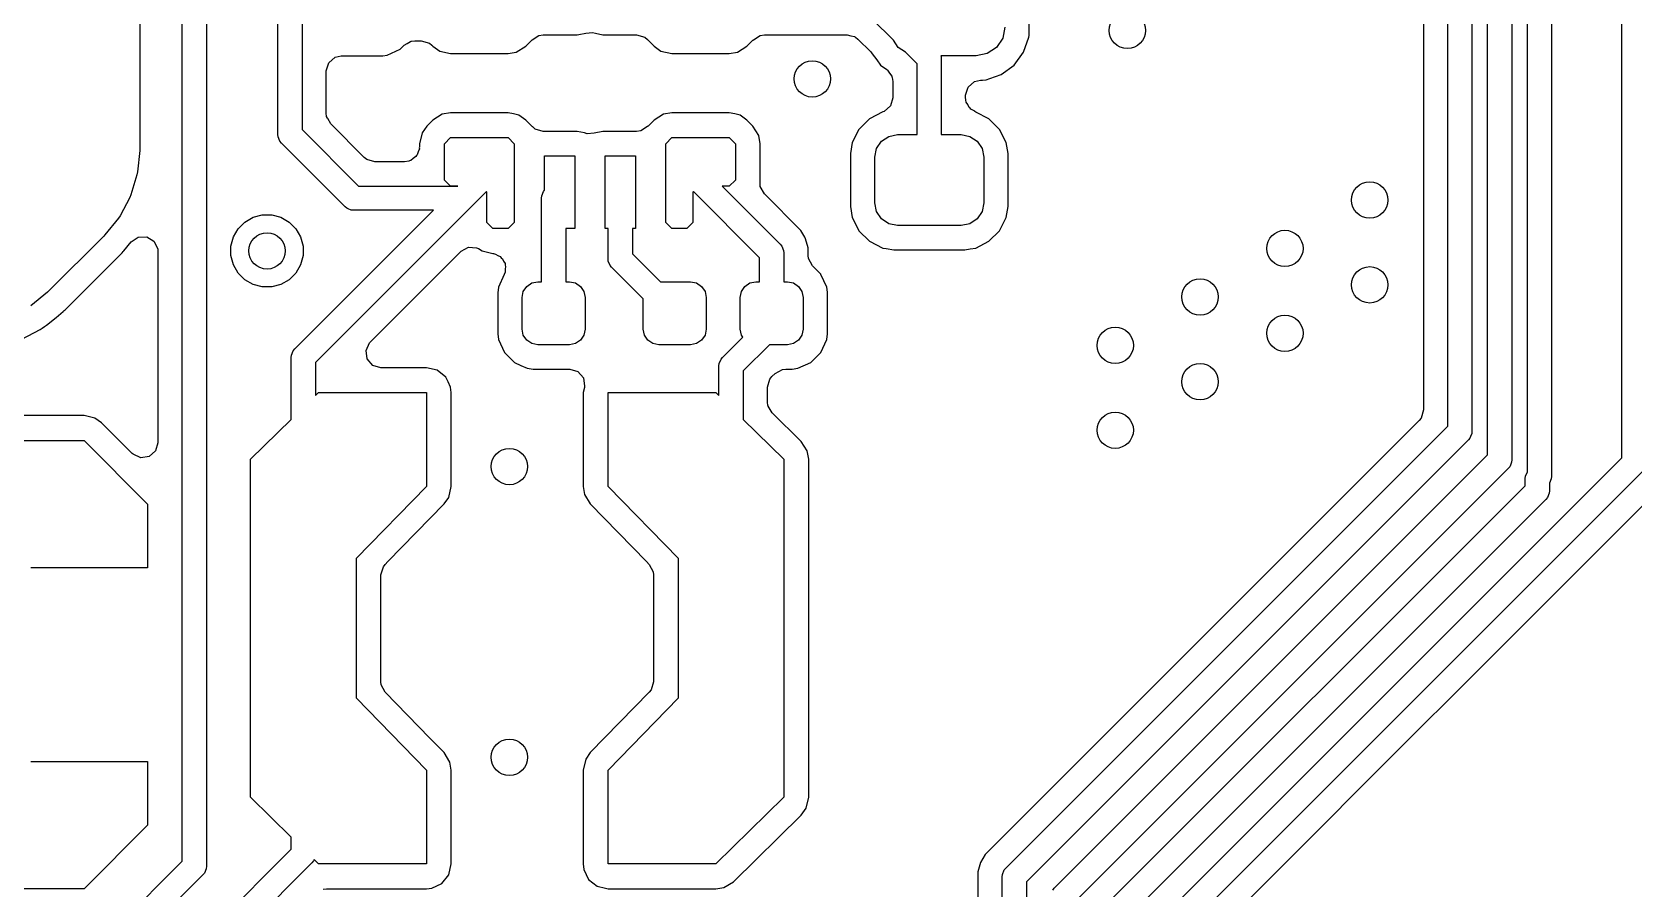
# Model space of a CAD drawing. Extents: x 2.65 to 6.49, y -4.64 to -1.62.
# Drawn here: x 5.597 to 6.117, y -3.952 to -3.674 of the extents above; entities that cross this region are included whole.
import ezdxf

# ---------------------------------------------------------------- set-up
doc = ezdxf.new("R2010")
doc.units = 0
doc.header["$MEASUREMENT"] = 0
doc.layers.add('BLACK', color=7, linetype='CONTINUOUS')

msp = doc.modelspace()

# ---------------------------------------------------------------- linework, layer by layer
at = {"layer": 'BLACK', "linetype": 'CONTINUOUS'}
for p, q in [((6.08272, -3.81664), (6.08272, -3.2052)), ((6.09059, -3.20373), (6.09059, -3.81817)), ((6.0698, -3.81119), (6.0698, -3.21055)), ((6.07768, -3.20908), (6.07768, -3.81282)), ((6.05685, -3.80187), (6.05685, -3.21569)), ((6.06472, -3.21433), (6.06472, -3.8035)), ((6.04896, -3.31247), (6.04896, -3.79658)), ((6.11343, -3.81211), (6.11343, -3.39051)), ((5.63189, -3.54665), (5.63189, -3.7118)), ((5.64567, -3.94325), (5.64567, -3.6339)), ((5.65354, -3.63553), (5.65354, -3.94488)), ((5.92089, -3.67422), (5.92089, -3.63562)), ((5.67673, -3.70705), (5.67673, -3.63823)), ((5.68461, -3.63986), (5.68461, -3.70542)), ((5.77401, -3.67463), (5.77459, -3.67451)), ((5.77459, -3.67451), (5.77678, -3.67407)), ((5.77678, -3.67407), (5.77679, -3.67412)), ((5.77679, -3.67412), (5.77902, -3.67389)), ((5.77902, -3.67389), (5.77996, -3.67416)), ((5.77996, -3.67416), (5.78229, -3.67463)), ((5.87679, -3.67645), (5.86985, -3.66952)), ((5.91299, -3.67215), (5.91228, -3.67572)), ((5.92083, -3.67484), (5.92089, -3.67422)), ((5.71226, -3.68126), (5.71651, -3.67928)), ((5.71651, -3.67928), (5.71776, -3.67802)), ((5.71776, -3.67802), (5.71882, -3.67745)), ((5.71882, -3.67745), (5.71984, -3.67679)), ((5.71984, -3.67679), (5.72008, -3.67676)), ((5.72008, -3.67676), (5.72018, -3.67671)), ((5.72018, -3.67671), (5.72122, -3.67659)), ((5.72122, -3.67659), (5.72335, -3.67659)), ((5.72335, -3.67659), (5.72599, -3.67737)), ((5.72599, -3.67737), (5.7268, -3.67802)), ((5.7268, -3.67802), (5.72713, -3.67836)), ((5.72713, -3.67836), (5.72934, -3.67993)), ((5.75423, -3.68027), (5.75728, -3.67836)), ((5.75728, -3.67836), (5.75924, -3.67639)), ((5.75924, -3.67639), (5.75927, -3.67636)), ((5.75924, -3.67639), (5.75924, -3.67639)), ((5.75924, -3.67639), (5.75924, -3.67639)), ((5.75927, -3.67636), (5.75929, -3.67635)), ((5.75929, -3.67635), (5.75939, -3.67624)), ((5.75939, -3.67624), (5.75941, -3.67627)), ((5.75941, -3.67627), (5.76157, -3.67484)), ((5.76157, -3.67484), (5.763, -3.67463)), ((5.763, -3.67463), (5.77401, -3.67463)), ((5.77401, -3.67463), (5.77401, -3.67463)), ((5.78229, -3.67463), (5.78229, -3.67463)), ((5.78229, -3.67463), (5.7933, -3.67463)), ((5.7933, -3.67463), (5.79594, -3.6754)), ((5.79594, -3.6754), (5.79684, -3.67622)), ((5.79684, -3.67622), (5.79686, -3.6762)), ((5.79686, -3.6762), (5.79705, -3.67639)), ((5.79705, -3.67639), (5.79902, -3.67836)), ((5.79902, -3.67836), (5.80123, -3.67993)), ((5.82612, -3.68027), (5.82917, -3.67836)), ((5.82917, -3.67836), (5.83113, -3.67639)), ((5.83113, -3.67639), (5.83116, -3.67636)), ((5.83113, -3.67639), (5.83113, -3.67639)), ((5.83116, -3.67636), (5.83118, -3.67635)), ((5.83118, -3.67635), (5.83128, -3.67624)), ((5.83128, -3.67624), (5.8313, -3.67627)), ((5.8313, -3.67627), (5.83346, -3.67484)), ((5.83346, -3.67484), (5.83489, -3.67463)), ((5.83489, -3.67463), (5.86178, -3.67463)), ((5.86178, -3.67463), (5.86294, -3.67497)), ((5.86294, -3.67497), (5.86412, -3.67522)), ((5.86412, -3.67522), (5.86432, -3.67537)), ((5.86432, -3.67537), (5.86442, -3.6754)), ((5.86442, -3.6754), (5.86523, -3.67606)), ((5.86523, -3.67606), (5.86942, -3.68024)), ((5.87833, -3.67876), (5.87679, -3.67645)), ((5.88064, -3.6803), (5.87833, -3.67876)), ((5.91025, -3.67876), (5.90722, -3.68078)), ((5.91228, -3.67572), (5.91025, -3.67876)), ((5.91906, -3.68029), (5.92078, -3.67539)), ((5.92078, -3.67539), (5.92083, -3.67484)), ((5.6925, -3.6864), (5.69327, -3.68376)), ((5.69327, -3.68376), (5.69535, -3.68196)), ((5.69535, -3.68196), (5.69738, -3.68152)), ((5.69738, -3.68152), (5.71032, -3.68152)), ((5.71032, -3.68152), (5.71087, -3.68144)), ((5.71032, -3.68152), (5.71032, -3.68152)), ((5.71087, -3.68144), (5.71226, -3.68126)), ((5.72934, -3.67993), (5.73285, -3.68073)), ((5.73285, -3.68073), (5.75155, -3.68073)), ((5.75155, -3.68073), (5.75156, -3.68073)), ((5.75156, -3.68073), (5.75423, -3.68027)), ((5.80123, -3.67993), (5.80474, -3.68073)), ((5.80474, -3.68073), (5.82344, -3.68073)), ((5.82344, -3.68073), (5.82612, -3.68027)), ((5.82344, -3.68073), (5.82344, -3.68073)), ((5.86942, -3.68024), (5.86989, -3.6808)), ((5.86989, -3.6808), (5.87133, -3.68274)), ((5.87133, -3.68274), (5.87261, -3.68448)), ((5.87261, -3.68448), (5.87457, -3.68593)), ((5.88445, -3.68411), (5.88064, -3.6803)), ((5.88445, -3.70709), (5.88445, -3.68411)), ((5.90364, -3.6815), (5.89216, -3.6815)), ((5.89216, -3.6815), (5.89225, -3.68171)), ((5.89225, -3.68171), (5.89232, -3.68248)), ((5.89232, -3.68248), (5.89232, -3.70709)), ((5.90722, -3.68078), (5.90364, -3.6815)), ((5.91179, -3.68756), (5.91597, -3.68448)), ((5.91597, -3.68448), (5.91906, -3.68029)), ((5.6925, -3.70012), (5.6925, -3.6864)), ((5.87457, -3.68593), (5.87469, -3.68608)), ((5.87469, -3.68608), (5.87487, -3.68616)), ((5.87487, -3.68616), (5.87551, -3.68717)), ((5.87551, -3.68717), (5.87624, -3.68812)), ((5.87624, -3.68812), (5.87628, -3.68836)), ((5.87628, -3.68836), (5.87636, -3.68848)), ((5.87636, -3.68848), (5.87656, -3.68985)), ((5.87656, -3.68985), (5.87656, -3.69515)), ((5.90099, -3.69163), (5.90307, -3.68983)), ((5.90307, -3.68983), (5.9051, -3.68939)), ((5.9051, -3.68939), (5.90572, -3.68939)), ((5.90572, -3.68939), (5.90688, -3.68928)), ((5.90688, -3.68928), (5.90813, -3.68885)), ((5.90813, -3.68885), (5.91179, -3.68756)), ((5.87656, -3.69515), (5.87578, -3.69779)), ((5.90022, -3.69427), (5.90099, -3.69163)), ((5.90022, -3.69515), (5.90022, -3.69427)), ((5.90025, -3.6957), (5.90022, -3.69515)), ((5.69261, -3.70116), (5.6925, -3.70012)), ((5.73018, -3.70043), (5.72713, -3.70235)), ((5.73285, -3.69998), (5.73018, -3.70043)), ((5.73018, -3.70043), (5.73018, -3.70043)), ((5.75156, -3.69998), (5.73285, -3.69998)), ((5.75331, -3.70038), (5.75156, -3.69998)), ((5.75156, -3.69998), (5.75156, -3.69998)), ((5.75507, -3.70078), (5.75331, -3.70038)), ((5.80207, -3.70043), (5.79902, -3.70235)), ((5.80474, -3.69998), (5.80207, -3.70043)), ((5.80207, -3.70043), (5.80207, -3.70043)), ((5.82344, -3.69998), (5.80474, -3.69998)), ((5.82344, -3.69998), (5.82344, -3.69998)), ((5.8252, -3.70038), (5.82344, -3.69998)), ((5.82696, -3.70078), (5.8252, -3.70038)), ((5.87332, -3.69973), (5.86896, -3.70196)), ((5.8737, -3.69959), (5.87332, -3.69973)), ((5.87578, -3.69779), (5.8737, -3.69959)), ((5.90032, -3.69587), (5.90025, -3.6957)), ((5.90041, -3.69652), (5.90032, -3.69587)), ((5.90094, -3.69734), (5.90041, -3.69652)), ((5.90132, -3.69824), (5.90094, -3.69734)), ((5.90167, -3.69848), (5.90132, -3.69824)), ((5.9019, -3.69884), (5.90167, -3.69848)), ((5.90279, -3.69924), (5.9019, -3.69884)), ((5.90319, -3.69952), (5.90279, -3.69924)), ((5.90316, -3.69959), (5.90319, -3.69952)), ((5.9035, -3.69976), (5.90316, -3.69959)), ((5.90781, -3.70196), (5.9035, -3.69976)), ((5.9035, -3.69976), (5.9035, -3.69976)), ((5.68461, -3.70542), (5.70301, -3.72382)), ((5.69292, -3.70173), (5.69261, -3.70116)), ((5.69293, -3.70178), (5.69292, -3.70173)), ((5.69301, -3.7019), (5.69293, -3.70178)), ((5.69393, -3.70358), (5.69301, -3.7019)), ((5.70485, -3.7145), (5.69393, -3.70358)), ((5.72516, -3.70432), (5.7236, -3.70653)), ((5.72713, -3.70235), (5.72516, -3.70432)), ((5.75728, -3.70235), (5.75507, -3.70078)), ((5.75944, -3.70451), (5.75728, -3.70235)), ((5.75728, -3.70235), (5.75728, -3.70235)), ((5.75946, -3.70449), (5.75944, -3.70451)), ((5.76036, -3.70531), (5.75946, -3.70449)), ((5.763, -3.70608), (5.76036, -3.70531)), ((5.79689, -3.70444), (5.79473, -3.70587)), ((5.79691, -3.70446), (5.79689, -3.70444)), ((5.79701, -3.70436), (5.79691, -3.70446)), ((5.79703, -3.70435), (5.79701, -3.70436)), ((5.79705, -3.70432), (5.79703, -3.70435)), ((5.79902, -3.70235), (5.79705, -3.70432)), ((5.82917, -3.70235), (5.82696, -3.70078)), ((5.83113, -3.70432), (5.82917, -3.70235)), ((5.83305, -3.70737), (5.83113, -3.70432)), ((5.86554, -3.70538), (5.86334, -3.70969)), ((5.86896, -3.70196), (5.86554, -3.70538)), ((5.86554, -3.70538), (5.86554, -3.70538)), ((5.86896, -3.70196), (5.86896, -3.70196)), ((5.91123, -3.70538), (5.90781, -3.70196)), ((5.90781, -3.70196), (5.90781, -3.70196)), ((5.90781, -3.70196), (5.90781, -3.70196)), ((5.91343, -3.70969), (5.91123, -3.70538)), ((5.91123, -3.70538), (5.91123, -3.70538)), ((5.91123, -3.70538), (5.91123, -3.70538)), ((5.67681, -3.70782), (5.67673, -3.70705)), ((5.6774, -3.70923), (5.67681, -3.70782)), ((5.67789, -3.70983), (5.6774, -3.70923)), ((5.69859, -3.73054), (5.67789, -3.70983)), ((5.7236, -3.70653), (5.7228, -3.71004)), ((5.7228, -3.71004), (5.7228, -3.71104)), ((5.73089, -3.71004), (5.73285, -3.70807)), ((5.73089, -3.72185), (5.73089, -3.71004)), ((5.73285, -3.70807), (5.75156, -3.70807)), ((5.75156, -3.70807), (5.75352, -3.71004)), ((5.75352, -3.71004), (5.75352, -3.73563)), ((5.77401, -3.70608), (5.763, -3.70608)), ((5.77634, -3.70655), (5.77401, -3.70608)), ((5.77401, -3.70608), (5.77401, -3.70608)), ((5.77728, -3.70682), (5.77634, -3.70655)), ((5.77951, -3.70658), (5.77728, -3.70682)), ((5.77952, -3.70663), (5.77951, -3.70658)), ((5.78229, -3.70608), (5.77952, -3.70663)), ((5.7933, -3.70608), (5.78229, -3.70608)), ((5.79473, -3.70587), (5.7933, -3.70608)), ((5.80278, -3.71004), (5.80474, -3.70807)), ((5.80278, -3.73563), (5.80278, -3.71004)), ((5.80474, -3.70807), (5.82344, -3.70807)), ((5.82344, -3.70807), (5.82541, -3.71004)), ((5.82541, -3.71004), (5.82541, -3.72185)), ((5.8335, -3.71004), (5.83305, -3.70737)), ((5.8335, -3.72185), (5.8335, -3.71004)), ((5.86334, -3.70969), (5.86278, -3.71327)), ((5.87123, -3.71164), (5.87283, -3.70925)), ((5.87283, -3.70925), (5.87523, -3.70765)), ((5.87523, -3.70765), (5.87805, -3.70709)), ((5.87805, -3.70709), (5.88445, -3.70709)), ((5.89232, -3.70709), (5.89872, -3.70709)), ((5.89872, -3.70709), (5.90155, -3.70765)), ((5.90155, -3.70765), (5.90394, -3.70925)), ((5.90394, -3.70925), (5.90554, -3.71164)), ((5.914, -3.71327), (5.91343, -3.70969)), ((5.91343, -3.70969), (5.91343, -3.70969)), ((5.91343, -3.70969), (5.91343, -3.70969)), ((5.91343, -3.70969), (5.91343, -3.70969)), ((5.63187, -3.71228), (5.63118, -3.71924)), ((5.63189, -3.7118), (5.63187, -3.71228)), ((5.70566, -3.71515), (5.70485, -3.7145)), ((5.7083, -3.71593), (5.70566, -3.71515)), ((5.71791, -3.71593), (5.7083, -3.71593)), ((5.71929, -3.71573), (5.71791, -3.71593)), ((5.71953, -3.71557), (5.71929, -3.71573)), ((5.71994, -3.71548), (5.71953, -3.71557)), ((5.72073, -3.7148), (5.71994, -3.71548)), ((5.7216, -3.71424), (5.72073, -3.7148)), ((5.72175, -3.71392), (5.7216, -3.71424)), ((5.72202, -3.71368), (5.72175, -3.71392)), ((5.72231, -3.71268), (5.72202, -3.71368)), ((5.72275, -3.71174), (5.72231, -3.71268)), ((5.7228, -3.71104), (5.72269, -3.71139)), ((5.72269, -3.71139), (5.72275, -3.71174)), ((5.76339, -3.72518), (5.76339, -3.71398)), ((5.76339, -3.71398), (5.77323, -3.71398)), ((5.77323, -3.71398), (5.77323, -3.7376)), ((5.78307, -3.7376), (5.78307, -3.71398)), ((5.78307, -3.71398), (5.79291, -3.71398)), ((5.79291, -3.71398), (5.79291, -3.7376)), ((5.86278, -3.71327), (5.86278, -3.73043)), ((5.87067, -3.71447), (5.87123, -3.71164)), ((5.87067, -3.72923), (5.87067, -3.71447)), ((5.90554, -3.71164), (5.9061, -3.71447)), ((5.9061, -3.71447), (5.9061, -3.72923)), ((5.914, -3.73043), (5.914, -3.71327)), ((5.914, -3.71327), (5.914, -3.71327)), ((5.914, -3.71327), (5.914, -3.71327)), ((5.63099, -3.72018), (5.62903, -3.72665)), ((5.63118, -3.71924), (5.63099, -3.72018)), ((5.70301, -3.72382), (5.73518, -3.72382)), ((5.73285, -3.72382), (5.73089, -3.72185)), ((5.73518, -3.72382), (5.73285, -3.72382)), ((5.73518, -3.72382), (5.73518, -3.72382)), ((5.74451, -3.72563), (5.73959, -3.73054)), ((5.74467, -3.72579), (5.74451, -3.72563)), ((5.74467, -3.73563), (5.74467, -3.72579)), ((5.76248, -3.72699), (5.76307, -3.72557)), ((5.76307, -3.72557), (5.76339, -3.72518)), ((5.76307, -3.72557), (5.76307, -3.72557)), ((5.81179, -3.72563), (5.81163, -3.72579)), ((5.81163, -3.72579), (5.81163, -3.73563)), ((5.83327, -3.7471), (5.81179, -3.72563)), ((5.82344, -3.72382), (5.82112, -3.72382)), ((5.82112, -3.72382), (5.83999, -3.74269)), ((5.82541, -3.72185), (5.82344, -3.72382)), ((5.83347, -3.72212), (5.8335, -3.72185)), ((5.83351, -3.72213), (5.83347, -3.72212)), ((5.8335, -3.72185), (5.8335, -3.72185)), ((5.8335, -3.72394), (5.83351, -3.72213)), ((5.83482, -3.72636), (5.8335, -3.72394)), ((5.84667, -3.73821), (5.83482, -3.72636)), ((5.62867, -3.72753), (5.62548, -3.73349)), ((5.62903, -3.72665), (5.62867, -3.72753)), ((5.68226, -3.77674), (5.72731, -3.73169)), ((5.73959, -3.73054), (5.68898, -3.78116)), ((5.69919, -3.73103), (5.69859, -3.73054)), ((5.69961, -3.7312), (5.69919, -3.73103)), ((5.70061, -3.73162), (5.69961, -3.7312)), ((5.70138, -3.73169), (5.70061, -3.73162)), ((5.72731, -3.73169), (5.70138, -3.73169)), ((5.73959, -3.73054), (5.73959, -3.73054)), ((5.7624, -3.72776), (5.76248, -3.72699)), ((5.7624, -3.75492), (5.7624, -3.72776)), ((5.86278, -3.73043), (5.86334, -3.73401)), ((5.87123, -3.73206), (5.87067, -3.72923)), ((5.9061, -3.72923), (5.90554, -3.73206)), ((5.91343, -3.73401), (5.914, -3.73043)), ((5.62495, -3.73428), (5.62051, -3.73969)), ((5.62548, -3.73349), (5.62495, -3.73428)), ((5.66386, -3.73769), (5.66604, -3.73551)), ((5.66604, -3.73551), (5.66871, -3.73397)), ((5.66871, -3.73397), (5.67169, -3.73317)), ((5.67169, -3.73317), (5.67477, -3.73317)), ((5.67477, -3.73317), (5.67775, -3.73397)), ((5.67775, -3.73397), (5.68042, -3.73551)), ((5.68042, -3.73551), (5.6826, -3.73769)), ((5.74663, -3.7376), (5.74467, -3.73563)), ((5.75352, -3.73563), (5.75156, -3.7376)), ((5.80474, -3.7376), (5.80278, -3.73563)), ((5.81163, -3.73563), (5.80967, -3.7376)), ((5.86334, -3.73401), (5.86334, -3.73401)), ((5.86334, -3.73401), (5.86334, -3.73401)), ((5.86334, -3.73401), (5.86334, -3.73401)), ((5.86334, -3.73401), (5.86548, -3.73821)), ((5.87283, -3.73445), (5.87123, -3.73206)), ((5.87523, -3.73605), (5.87283, -3.73445)), ((5.87805, -3.73661), (5.87523, -3.73605)), ((5.89872, -3.73661), (5.87805, -3.73661)), ((5.90155, -3.73605), (5.89872, -3.73661)), ((5.90394, -3.73445), (5.90155, -3.73605)), ((5.90554, -3.73206), (5.90394, -3.73445)), ((5.91123, -3.73832), (5.91343, -3.73401)), ((5.62019, -3.74005), (5.60225, -3.75798)), ((5.62051, -3.73969), (5.62019, -3.74005)), ((5.62676, -3.74482), (5.62912, -3.74195)), ((5.62912, -3.74195), (5.63139, -3.74041)), ((5.63139, -3.74041), (5.63414, -3.74033)), ((5.63414, -3.74033), (5.6365, -3.74176)), ((5.6365, -3.74176), (5.63771, -3.74423)), ((5.66152, -3.74334), (5.66232, -3.74036)), ((5.66232, -3.74036), (5.66386, -3.73769)), ((5.6826, -3.73769), (5.68414, -3.74036)), ((5.68414, -3.74036), (5.68494, -3.74334)), ((5.75156, -3.7376), (5.74663, -3.7376)), ((5.77323, -3.7376), (5.77028, -3.7376)), ((5.77028, -3.7376), (5.77028, -3.75492)), ((5.78406, -3.7376), (5.78307, -3.7376)), ((5.78406, -3.74744), (5.78406, -3.7376)), ((5.79291, -3.7376), (5.79193, -3.7376)), ((5.79193, -3.7376), (5.79193, -3.74581)), ((5.80967, -3.7376), (5.80474, -3.7376)), ((5.84794, -3.74041), (5.84667, -3.73821)), ((5.84667, -3.73821), (5.84667, -3.73821)), ((5.84823, -3.74091), (5.84794, -3.74041)), ((5.84904, -3.74391), (5.84823, -3.74091)), ((5.86548, -3.73821), (5.86554, -3.73832)), ((5.86554, -3.73832), (5.86554, -3.73832)), ((5.86554, -3.73832), (5.86896, -3.74174)), ((5.86896, -3.74174), (5.86896, -3.74174)), ((5.86896, -3.74174), (5.86896, -3.74174)), ((5.86896, -3.74174), (5.87327, -3.74394)), ((5.9035, -3.74394), (5.90781, -3.74174)), ((5.90781, -3.74174), (5.91123, -3.73832)), ((5.60797, -3.7637), (5.62591, -3.74577)), ((5.62591, -3.74577), (5.62618, -3.74548)), ((5.62618, -3.74548), (5.62651, -3.74513)), ((5.62651, -3.74513), (5.62676, -3.74482)), ((5.63771, -3.74423), (5.63778, -3.74505)), ((5.63778, -3.74505), (5.63778, -3.80726)), ((5.66152, -3.74642), (5.66152, -3.74334)), ((5.66232, -3.7494), (5.66152, -3.74642)), ((5.68494, -3.74642), (5.68414, -3.7494)), ((5.68494, -3.74334), (5.68494, -3.74642)), ((5.72065, -3.76065), (5.73628, -3.74502)), ((5.73628, -3.74502), (5.7387, -3.7437)), ((5.7387, -3.7437), (5.74127, -3.74384)), ((5.74127, -3.74384), (5.74196, -3.74406)), ((5.74196, -3.74406), (5.74312, -3.74489)), ((5.74312, -3.74489), (5.74663, -3.74569)), ((5.74663, -3.74569), (5.74686, -3.74569)), ((5.74686, -3.74569), (5.74745, -3.74589)), ((5.74745, -3.74589), (5.74818, -3.74639)), ((5.74818, -3.74639), (5.749, -3.74673)), ((5.749, -3.74673), (5.74929, -3.74716)), ((5.74929, -3.74716), (5.74971, -3.74745)), ((5.79193, -3.74581), (5.80104, -3.75492)), ((5.83327, -3.75492), (5.83327, -3.7471)), ((5.83999, -3.74269), (5.84048, -3.74329)), ((5.84048, -3.74329), (5.84048, -3.74329)), ((5.84048, -3.74329), (5.84107, -3.7447)), ((5.84107, -3.7447), (5.84114, -3.74547)), ((5.84114, -3.74547), (5.84114, -3.75492)), ((5.84904, -3.74633), (5.84904, -3.74391)), ((5.84904, -3.74391), (5.84904, -3.74391)), ((5.84915, -3.74737), (5.84904, -3.74633)), ((5.85047, -3.74978), (5.84915, -3.74737)), ((5.87327, -3.74394), (5.87327, -3.74394)), ((5.87327, -3.74394), (5.87327, -3.74394)), ((5.87327, -3.74394), (5.87436, -3.74411)), ((5.87436, -3.74411), (5.87685, -3.74451)), ((5.87685, -3.74451), (5.89992, -3.74451)), ((5.89992, -3.74451), (5.90171, -3.74422)), ((5.89992, -3.74451), (5.89992, -3.74451)), ((5.89992, -3.74451), (5.89992, -3.74451)), ((5.90171, -3.74422), (5.9035, -3.74394)), ((5.9035, -3.74394), (5.9035, -3.74394)), ((5.9035, -3.74394), (5.9035, -3.74394)), ((5.9035, -3.74394), (5.9035, -3.74394)), ((5.66386, -3.75207), (5.66232, -3.7494)), ((5.66604, -3.75425), (5.66386, -3.75207)), ((5.6826, -3.75207), (5.68042, -3.75425)), ((5.68414, -3.7494), (5.6826, -3.75207)), ((5.75034, -3.75258), (5.74846, -3.75662)), ((5.74971, -3.74745), (5.75005, -3.74827)), ((5.75005, -3.74827), (5.75056, -3.749)), ((5.75064, -3.75175), (5.75034, -3.75258)), ((5.75056, -3.749), (5.75057, -3.74952)), ((5.75057, -3.74952), (5.75077, -3.75)), ((5.75077, -3.75), (5.75061, -3.75087)), ((5.75061, -3.75087), (5.75064, -3.75175)), ((5.78413, -3.74821), (5.78406, -3.74744)), ((5.78472, -3.74963), (5.78413, -3.74821)), ((5.78521, -3.75022), (5.78472, -3.74963)), ((5.79547, -3.76049), (5.78521, -3.75022)), ((5.85315, -3.75246), (5.85047, -3.74978)), ((5.8532, -3.75258), (5.85315, -3.75246)), ((5.85509, -3.75662), (5.8532, -3.75258)), ((5.66871, -3.75579), (5.66604, -3.75425)), ((5.67169, -3.75659), (5.66871, -3.75579)), ((5.67477, -3.75659), (5.67169, -3.75659)), ((5.67775, -3.75579), (5.67477, -3.75659)), ((5.68042, -3.75425), (5.67775, -3.75579)), ((5.74846, -3.75662), (5.74821, -3.75851)), ((5.74846, -3.75662), (5.74846, -3.75662)), ((5.75649, -3.75808), (5.7576, -3.75642)), ((5.7576, -3.75642), (5.75926, -3.75531)), ((5.75926, -3.75531), (5.76122, -3.75492)), ((5.76122, -3.75492), (5.7624, -3.75492)), ((5.77028, -3.75492), (5.77146, -3.75492)), ((5.77146, -3.75492), (5.77342, -3.75531)), ((5.77342, -3.75531), (5.77508, -3.75642)), ((5.77508, -3.75642), (5.77619, -3.75808)), ((5.80104, -3.75492), (5.81083, -3.75492)), ((5.81083, -3.75492), (5.81279, -3.75531)), ((5.81279, -3.75531), (5.81445, -3.75642)), ((5.81445, -3.75642), (5.81556, -3.75808)), ((5.82736, -3.75808), (5.82847, -3.75642)), ((5.82847, -3.75642), (5.83013, -3.75531)), ((5.83013, -3.75531), (5.83209, -3.75492)), ((5.83209, -3.75492), (5.83327, -3.75492)), ((5.84114, -3.75492), (5.84232, -3.75492)), ((5.84232, -3.75492), (5.84428, -3.75531)), ((5.84428, -3.75531), (5.84594, -3.75642)), ((5.84594, -3.75642), (5.84705, -3.75808)), ((5.8553, -3.75828), (5.85509, -3.75662)), ((5.85509, -3.75662), (5.85509, -3.75662)), ((5.6019, -3.75831), (5.59649, -3.76274)), ((5.60225, -3.75798), (5.6019, -3.75831)), ((5.70678, -3.77452), (5.72065, -3.76065)), ((5.74821, -3.75851), (5.74821, -3.7718)), ((5.7561, -3.76004), (5.75649, -3.75808)), ((5.7561, -3.77028), (5.7561, -3.76004)), ((5.77619, -3.75808), (5.77657, -3.76004)), ((5.77657, -3.76004), (5.77657, -3.77028)), ((5.79547, -3.77028), (5.79547, -3.76049)), ((5.81556, -3.75808), (5.81594, -3.76004)), ((5.81594, -3.76004), (5.81594, -3.77028)), ((5.82697, -3.76004), (5.82736, -3.75808)), ((5.82697, -3.77028), (5.82697, -3.76004)), ((5.84705, -3.75808), (5.84744, -3.76004)), ((5.84744, -3.76004), (5.84744, -3.77028)), ((5.85533, -3.75851), (5.8553, -3.75828)), ((5.85533, -3.7718), (5.85533, -3.75851)), ((5.60162, -3.769), (5.60469, -3.76648)), ((5.60469, -3.76648), (5.60703, -3.76456)), ((5.60703, -3.76456), (5.60733, -3.7643)), ((5.60733, -3.7643), (5.60769, -3.76398)), ((5.60769, -3.76398), (5.60797, -3.7637)), ((5.59355, -3.7736), (5.59951, -3.77041)), ((5.59951, -3.77041), (5.60019, -3.77)), ((5.60019, -3.77), (5.60098, -3.76947)), ((5.60019, -3.77), (5.60019, -3.77)), ((5.60019, -3.77), (5.60019, -3.77)), ((5.60098, -3.76947), (5.60162, -3.769)), ((5.60098, -3.76947), (5.60098, -3.76947)), ((5.60098, -3.76947), (5.60098, -3.76947)), ((5.60162, -3.769), (5.60162, -3.769)), ((5.74821, -3.7718), (5.74846, -3.7737)), ((5.75649, -3.77223), (5.7561, -3.77028)), ((5.7576, -3.77389), (5.75649, -3.77223)), ((5.77619, -3.77223), (5.77508, -3.77389)), ((5.77657, -3.77028), (5.77619, -3.77223)), ((5.79586, -3.77223), (5.79547, -3.77028)), ((5.79697, -3.77389), (5.79586, -3.77223)), ((5.81556, -3.77223), (5.81445, -3.77389)), ((5.81594, -3.77028), (5.81556, -3.77223)), ((5.82123, -3.7795), (5.82781, -3.77292)), ((5.82736, -3.77223), (5.82697, -3.77028)), ((5.82781, -3.77292), (5.82736, -3.77223)), ((5.84705, -3.77223), (5.84594, -3.77389)), ((5.84744, -3.77028), (5.84705, -3.77223)), ((5.85509, -3.7737), (5.85533, -3.7718)), ((5.68118, -3.77876), (5.68177, -3.77734)), ((5.68177, -3.77734), (5.68226, -3.77674)), ((5.7054, -3.77728), (5.70654, -3.77478)), ((5.70579, -3.78), (5.7054, -3.77728)), ((5.70654, -3.77478), (5.70678, -3.77452)), ((5.74846, -3.7737), (5.74846, -3.7737)), ((5.74846, -3.7737), (5.74978, -3.77653)), ((5.74978, -3.77653), (5.7504, -3.77785)), ((5.7504, -3.77785), (5.75364, -3.7811)), ((5.75926, -3.775), (5.7576, -3.77389)), ((5.76122, -3.77539), (5.75926, -3.775)), ((5.77146, -3.77539), (5.76122, -3.77539)), ((5.77342, -3.775), (5.77146, -3.77539)), ((5.77508, -3.77389), (5.77342, -3.775)), ((5.79863, -3.775), (5.79697, -3.77389)), ((5.80059, -3.77539), (5.79863, -3.775)), ((5.81083, -3.77539), (5.80059, -3.77539)), ((5.81279, -3.775), (5.81083, -3.77539)), ((5.81445, -3.77389), (5.81279, -3.775)), ((5.83647, -3.77539), (5.82795, -3.78391)), ((5.84232, -3.77539), (5.83647, -3.77539)), ((5.84428, -3.775), (5.84232, -3.77539)), ((5.84594, -3.77389), (5.84428, -3.775)), ((5.8499, -3.7811), (5.85315, -3.77785)), ((5.85315, -3.77785), (5.85509, -3.7737)), ((5.6811, -3.77953), (5.68118, -3.77876)), ((5.6811, -3.79964), (5.6811, -3.77953)), ((5.68898, -3.78116), (5.68898, -3.79191)), ((5.70759, -3.78208), (5.70579, -3.78)), ((5.71023, -3.78285), (5.70759, -3.78208)), ((5.725, -3.78285), (5.71023, -3.78285)), ((5.72851, -3.78366), (5.725, -3.78285)), ((5.725, -3.78285), (5.725, -3.78285)), ((5.73133, -3.7859), (5.72851, -3.78366)), ((5.75364, -3.7811), (5.75575, -3.78208)), ((5.75575, -3.78208), (5.7578, -3.78304)), ((5.7578, -3.78304), (5.7578, -3.78304)), ((5.7578, -3.78304), (5.7597, -3.78329)), ((5.7597, -3.78329), (5.77159, -3.78329)), ((5.77159, -3.78329), (5.77423, -3.78406)), ((5.82008, -3.78228), (5.82015, -3.78152)), ((5.82008, -3.79191), (5.82008, -3.78228)), ((5.82015, -3.78152), (5.82074, -3.7801)), ((5.82074, -3.7801), (5.82123, -3.7795)), ((5.83831, -3.78472), (5.84073, -3.7834)), ((5.84073, -3.7834), (5.84177, -3.78329)), ((5.84177, -3.78329), (5.84385, -3.78329)), ((5.84385, -3.78329), (5.84574, -3.78304)), ((5.84574, -3.78304), (5.8499, -3.7811)), ((5.73206, -3.78743), (5.73133, -3.7859)), ((5.73289, -3.78914), (5.73206, -3.78743)), ((5.77423, -3.78406), (5.77603, -3.78614)), ((5.77603, -3.78614), (5.77642, -3.78886)), ((5.77642, -3.78886), (5.77635, -3.78926)), ((5.82795, -3.78391), (5.82795, -3.79964)), ((5.83585, -3.78921), (5.83662, -3.78657)), ((5.83662, -3.78657), (5.83728, -3.78575)), ((5.83728, -3.78575), (5.83831, -3.78472)), ((5.68898, -3.79191), (5.68996, -3.79094)), ((5.68996, -3.79094), (5.725, -3.79094)), ((5.725, -3.79094), (5.725, -3.82146)), ((5.73309, -3.79094), (5.73289, -3.78914)), ((5.73309, -3.82146), (5.73309, -3.79094)), ((5.77635, -3.78926), (5.77596, -3.79094)), ((5.77596, -3.79094), (5.77596, -3.82146)), ((5.78406, -3.82146), (5.78406, -3.79094)), ((5.78406, -3.79094), (5.81909, -3.79094)), ((5.81909, -3.79094), (5.82008, -3.79191)), ((5.83585, -3.79401), (5.83585, -3.78921)), ((5.83597, -3.79509), (5.83585, -3.79401)), ((5.61378, -3.79841), (5.50945, -3.79841)), ((5.61553, -3.79881), (5.61378, -3.79841)), ((5.61378, -3.79841), (5.61378, -3.79841)), ((5.61729, -3.79921), (5.61553, -3.79881)), ((5.6195, -3.80078), (5.61729, -3.79921)), ((5.83601, -3.79517), (5.83597, -3.79509)), ((5.83604, -3.79539), (5.83601, -3.79517)), ((5.83671, -3.79642), (5.83604, -3.79539)), ((5.83731, -3.79749), (5.83671, -3.79642)), ((5.84681, -3.80683), (5.83731, -3.79749)), ((6.04818, -3.79922), (6.04753, -3.80003)), ((6.04896, -3.79658), (6.04818, -3.79922)), ((5.62944, -3.81072), (5.6195, -3.80078)), ((5.6195, -3.80078), (5.6195, -3.80078)), ((5.66791, -3.8126), (5.6811, -3.79964)), ((5.82795, -3.79964), (5.84114, -3.8126)), ((6.04753, -3.80003), (5.90656, -3.941)), ((5.91325, -3.94548), (6.05685, -3.80187)), ((6.06465, -3.80427), (6.06426, -3.80522)), ((6.06472, -3.8035), (6.06465, -3.80427)), ((5.50945, -3.8065), (5.61378, -3.8065)), ((5.61378, -3.8065), (5.63445, -3.82717)), ((5.63778, -3.80726), (5.637, -3.8099)), ((5.84875, -3.80986), (5.84681, -3.80683)), ((5.84681, -3.80683), (5.84681, -3.80683)), ((5.84681, -3.80683), (5.84681, -3.80683)), ((5.84923, -3.8126), (5.84875, -3.80986)), ((6.06357, -3.80629), (5.91997, -3.94989)), ((6.06406, -3.80569), (6.06357, -3.80629)), ((6.06426, -3.80522), (6.06406, -3.80569)), ((5.6297, -3.81095), (5.62944, -3.81072)), ((5.6322, -3.8121), (5.6297, -3.81095)), ((5.63492, -3.81171), (5.6322, -3.8121)), ((5.637, -3.8099), (5.63492, -3.81171)), ((5.66791, -3.92244), (5.66791, -3.8126)), ((5.84114, -3.8126), (5.84114, -3.92244)), ((5.84923, -3.92244), (5.84923, -3.8126)), ((5.92899, -3.952), (6.0698, -3.81119)), ((5.96049, -3.96504), (6.11343, -3.81211)), ((6.07701, -3.81501), (6.07652, -3.8156)), ((6.07722, -3.81451), (6.07701, -3.81501)), ((6.0776, -3.81359), (6.07722, -3.81451)), ((6.07768, -3.81282), (6.0776, -3.81359)), ((6.07652, -3.8156), (5.93571, -3.95641)), ((6.12015, -3.81652), (5.96721, -3.96946)), ((6.08205, -3.81883), (6.08213, -3.81807)), ((6.08205, -3.82121), (6.08205, -3.81883)), ((6.08213, -3.81807), (6.08272, -3.81665)), ((6.08272, -3.81665), (6.08272, -3.81664)), ((6.09051, -3.81894), (6.08993, -3.82036)), ((6.09059, -3.81817), (6.09051, -3.81894)), ((5.725, -3.82146), (5.70217, -3.84488)), ((5.73079, -3.8271), (5.73229, -3.82497)), ((5.73229, -3.82497), (5.73309, -3.82146)), ((5.77596, -3.82146), (5.77638, -3.82403)), ((5.77638, -3.82403), (5.77638, -3.82403)), ((5.77638, -3.82403), (5.77826, -3.8271)), ((5.80689, -3.84488), (5.78406, -3.82146)), ((5.94474, -3.95852), (6.08205, -3.82121)), ((6.08926, -3.82503), (6.08877, -3.82563)), ((6.08985, -3.82361), (6.08926, -3.82503)), ((6.08993, -3.82284), (6.08985, -3.82361)), ((6.08993, -3.82036), (6.08993, -3.82036)), ((6.08993, -3.82036), (6.08993, -3.82284)), ((6.08999, -3.85784), (6.12683, -3.821)), ((5.63445, -3.82717), (5.63445, -3.84783)), ((5.71252, -3.84585), (5.73079, -3.8271)), ((5.77826, -3.8271), (5.79654, -3.84585)), ((6.08877, -3.82563), (5.95146, -3.96294)), ((5.70217, -3.84488), (5.70217, -3.89016)), ((5.71164, -3.84675), (5.71252, -3.84585)), ((5.79654, -3.84585), (5.79741, -3.84675)), ((5.80689, -3.89016), (5.80689, -3.84488)), ((5.63445, -3.84783), (5.59646, -3.84783)), ((5.71026, -3.85016), (5.71103, -3.84752)), ((5.71026, -3.88488), (5.71026, -3.85016)), ((5.71103, -3.84752), (5.71164, -3.84675)), ((5.79741, -3.84675), (5.7987, -3.84918)), ((5.7987, -3.84918), (5.7988, -3.85016)), ((5.7988, -3.85016), (5.7988, -3.88488)), ((6.05471, -3.89312), (6.08999, -3.85784)), ((5.71035, -3.88586), (5.71026, -3.88488)), ((5.71164, -3.88829), (5.71035, -3.88586)), ((5.79802, -3.88752), (5.79741, -3.88829)), ((5.7988, -3.88488), (5.79802, -3.88752)), ((5.70217, -3.89016), (5.725, -3.91358)), ((5.72618, -3.90321), (5.71164, -3.88829)), ((5.79741, -3.88829), (5.77826, -3.90794)), ((5.78406, -3.91358), (5.80689, -3.89016)), ((6.05098, -3.89685), (6.05471, -3.89312)), ((6.03285, -3.91498), (6.05098, -3.89685)), ((5.73079, -3.90794), (5.72618, -3.90321)), ((5.73267, -3.91101), (5.73079, -3.90794)), ((5.77826, -3.90794), (5.77677, -3.91007)), ((5.77826, -3.90794), (5.77826, -3.90794)), ((5.59646, -3.91083), (5.63445, -3.91083)), ((5.63445, -3.91083), (5.63445, -3.9315)), ((5.725, -3.91358), (5.725, -3.94409)), ((5.73309, -3.91358), (5.73267, -3.91101)), ((5.73309, -3.94409), (5.73309, -3.91358)), ((5.77677, -3.91007), (5.77596, -3.91358)), ((5.77596, -3.91358), (5.77596, -3.94409)), ((5.77677, -3.91007), (5.77677, -3.91007)), ((5.78406, -3.94409), (5.78406, -3.91358)), ((6.01161, -3.93622), (6.03285, -3.91498)), ((5.6811, -3.93539), (5.66791, -3.92244)), ((5.84114, -3.92244), (5.81909, -3.94409)), ((5.84843, -3.92595), (5.84923, -3.92244)), ((5.82476, -3.94987), (5.84681, -3.92821)), ((5.84681, -3.92821), (5.84843, -3.92595)), ((5.63445, -3.9315), (5.61378, -3.95217)), ((5.64938, -3.97104), (5.6811, -3.93931)), ((5.6811, -3.93931), (5.6811, -3.93539)), ((5.97653, -3.9713), (6.01161, -3.93622)), ((5.62116, -3.96776), (5.64567, -3.94325)), ((5.65354, -3.94488), (5.65347, -3.94565)), ((5.68782, -3.94373), (5.65675, -3.9748)), ((5.68831, -3.94313), (5.68782, -3.94373)), ((5.68851, -3.94267), (5.68831, -3.94313)), ((5.68996, -3.94409), (5.68851, -3.94267)), ((5.725, -3.94409), (5.68996, -3.94409)), ((5.73229, -3.9476), (5.73309, -3.94409)), ((5.77596, -3.94409), (5.77617, -3.94589)), ((5.81909, -3.94409), (5.78406, -3.94409)), ((5.90501, -3.94369), (5.9042, -3.9467)), ((5.90656, -3.941), (5.90501, -3.94369)), ((5.90501, -3.94369), (5.90501, -3.94369)), ((5.90656, -3.941), (5.90656, -3.941)), ((5.65239, -3.94767), (5.62788, -3.97217)), ((5.65288, -3.94707), (5.65239, -3.94767)), ((5.65347, -3.94565), (5.65288, -3.94707)), ((5.73004, -3.95042), (5.73229, -3.9476)), ((5.77617, -3.94589), (5.77773, -3.94914)), ((5.77773, -3.94914), (5.77773, -3.94914)), ((5.77773, -3.94914), (5.78054, -3.95138)), ((5.8217, -3.95175), (5.82476, -3.94987)), ((5.9042, -3.9467), (5.9042, -3.98846)), ((5.91209, -3.94826), (5.91217, -3.94749)), ((5.91209, -3.99376), (5.91209, -3.94826)), ((5.91217, -3.94749), (5.91276, -3.94607)), ((5.91276, -3.94607), (5.91325, -3.94548)), ((5.91997, -3.94989), (5.91997, -3.99539)), ((5.61378, -3.95217), (5.50945, -3.95217)), ((5.69151, -3.9523), (5.69255, -3.95219)), ((5.69255, -3.95219), (5.725, -3.95219)), ((5.725, -3.95219), (5.7268, -3.95198)), ((5.725, -3.95219), (5.725, -3.95219)), ((5.7268, -3.95198), (5.73004, -3.95042)), ((5.78054, -3.95138), (5.78317, -3.95198)), ((5.78317, -3.95198), (5.78405, -3.95219)), ((5.78405, -3.95219), (5.78406, -3.95219)), ((5.78406, -3.95219), (5.81909, -3.95219)), ((5.81909, -3.95219), (5.8217, -3.95175)), ((5.81909, -3.95219), (5.81909, -3.95219)), ((5.9285, -3.9526), (5.92899, -3.952))]:
    msp.add_line(p, q, dxfattribs=at)
at = {"layer": 'BLACK'}
for centre in [(5.95276, -3.67323), (5.85039, -3.68898), (6.0315, -3.72835), (5.67323, -3.74488), (6.00394, -3.74409), (6.0315, -3.75591), (5.97638, -3.75984), (6.00394, -3.77165), (5.94882, -3.77559), (5.97638, -3.7874), (5.94882, -3.80315), (5.75197, -3.81496), (5.75197, -3.90945)]:
    msp.add_circle(centre, 0.00591, dxfattribs=at)

doc.saveas('drawing.dxf')
